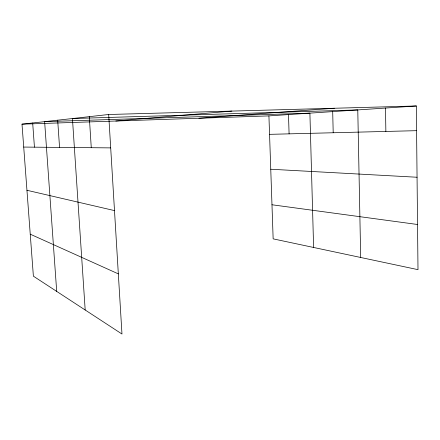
<?xml version="1.0" encoding="UTF-8"?>
<svg xmlns="http://www.w3.org/2000/svg" width="440" height="440" viewBox="0 0 440 440"><rect width="100%" height="100%" fill="white"/><g stroke="black" fill="none" stroke-linecap="round" stroke-linejoin="round"><path stroke-width="0.66" d="M108.675 114.499L121.974 334.02L33.385 276.172L22 124.163L108.675 114.499L416.334 105.98L418 269.66L273.147 238.86L268.923 115.901L416.334 105.98M115.814 121.022L231.864 111.089M198.891 118.245L334.351 108.246M22 124.163L268.923 115.901M269.555 134.343L416.587 130.675M23.716 147.065L110.699 147.889M270.754 169.235L417.06 177.249M271.975 204.765L417.538 224.499M26.95 190.284L114.499 210.601M30.239 234.174L118.333 273.873M32.675 122.975L34.441 147.163M56.7 291.395L44.627 121.644L309.903 113.141L313.61 247.462M57.679 120.186L59.554 147.4M85.184 309.997L72.441 118.542L357.775 109.918L360.69 257.471M89.287 116.661L91.267 147.703M288.492 114.582L289.091 133.859M332.695 111.606L333.201 132.754M385.506 108.053L385.864 131.439"/></g></svg>
